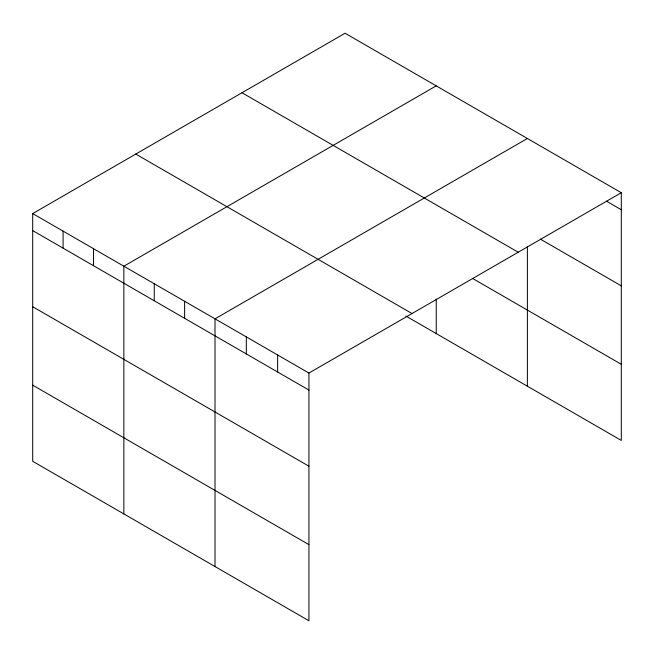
<?xml version="1.0" encoding="UTF-8"?>
<svg xmlns="http://www.w3.org/2000/svg" width="654" height="654" viewBox="0 0 654 654"><rect width="100%" height="100%" fill="white"/><g stroke="black" fill="none" stroke-linecap="round" stroke-linejoin="round"><path stroke-width="0.98" d="M621.3 192.717L345.067 33.231L32.7 213.58L32.7 461.283L308.933 620.769L308.933 373.058L621.3 192.717L621.3 440.42L405.84 316.029M436.226 85.862L123.859 266.211L123.859 513.913M527.377 138.493L215.011 318.833L215.011 566.544M606.52 201.203L621.3 209.738M540.425 239.168L621.3 285.863M241.988 92.745L518.221 252.231M472.687 278.498L621.3 364.294M135.779 154.066L412.012 313.544M32.7 213.58L308.933 373.058M32.7 230.6L308.933 390.078M32.7 306.726L308.933 466.204M32.7 385.157L308.933 544.643M527.377 246.918L527.377 386.195M436.226 299.058L436.226 333.573M277.631 354.983L277.631 372.003M246.321 336.908L246.321 353.928M184.632 301.29L184.632 318.318M154.246 283.746L154.246 300.775M93.473 248.667L93.473 265.688M63.086 231.124L63.086 248.144"/></g></svg>
